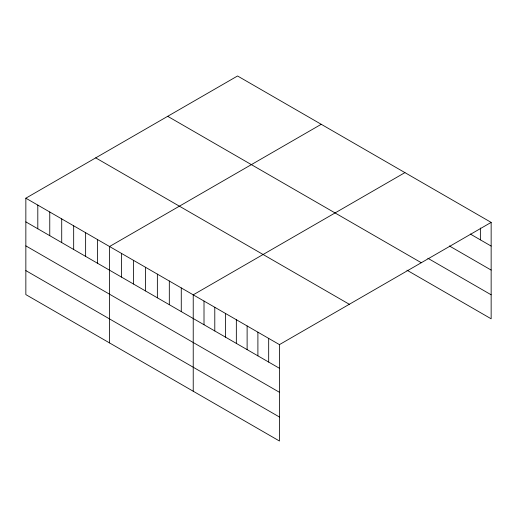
<?xml version="1.0" encoding="UTF-8"?>
<svg xmlns="http://www.w3.org/2000/svg" width="517" height="517" viewBox="0 0 517 517"><rect width="100%" height="100%" fill="white"/><g stroke="black" fill="none" stroke-linecap="round" stroke-linejoin="round"><path stroke-width="0.78" d="M25.85 198.198L279.451 344.619L279.451 441.02L25.85 294.606L25.85 198.198L237.549 75.98L491.15 222.394L491.15 318.802L406.944 270.184M321.238 124.293L109.539 246.519L109.539 342.92M404.927 172.613L193.229 294.832L193.229 391.24M279.451 344.619L491.15 222.394M470.27 234.014L491.15 246.073M449.383 245.956L491.15 270.074M427.83 258.242L491.15 294.8M167.689 116.312L421.29 262.726M95.71 157.866L349.311 304.28M25.85 221.877L279.451 368.291M25.85 245.879L279.451 392.293M25.85 270.604L279.451 417.019M480.371 228.01L480.371 239.849M268.678 338.396L268.678 362.068M257.899 332.173L257.899 355.845M247.12 325.949L247.12 349.621M236.34 319.726L236.34 343.404M225.561 313.502L225.561 337.181M214.788 307.279L214.788 330.958M204.008 301.056L204.008 324.734M181.273 287.93L181.273 311.609M169.317 281.028L169.317 304.707M157.362 274.126L157.362 297.805M145.406 267.224L145.406 290.903M133.451 260.322L133.451 284.001M121.495 253.42L121.495 277.093M97.584 239.617L97.584 263.289M85.628 232.715L85.628 256.387M73.672 225.813L73.672 249.485M61.717 218.904L61.717 242.583M49.761 212.002L49.761 235.681M37.806 205.1L37.806 228.779"/></g></svg>
